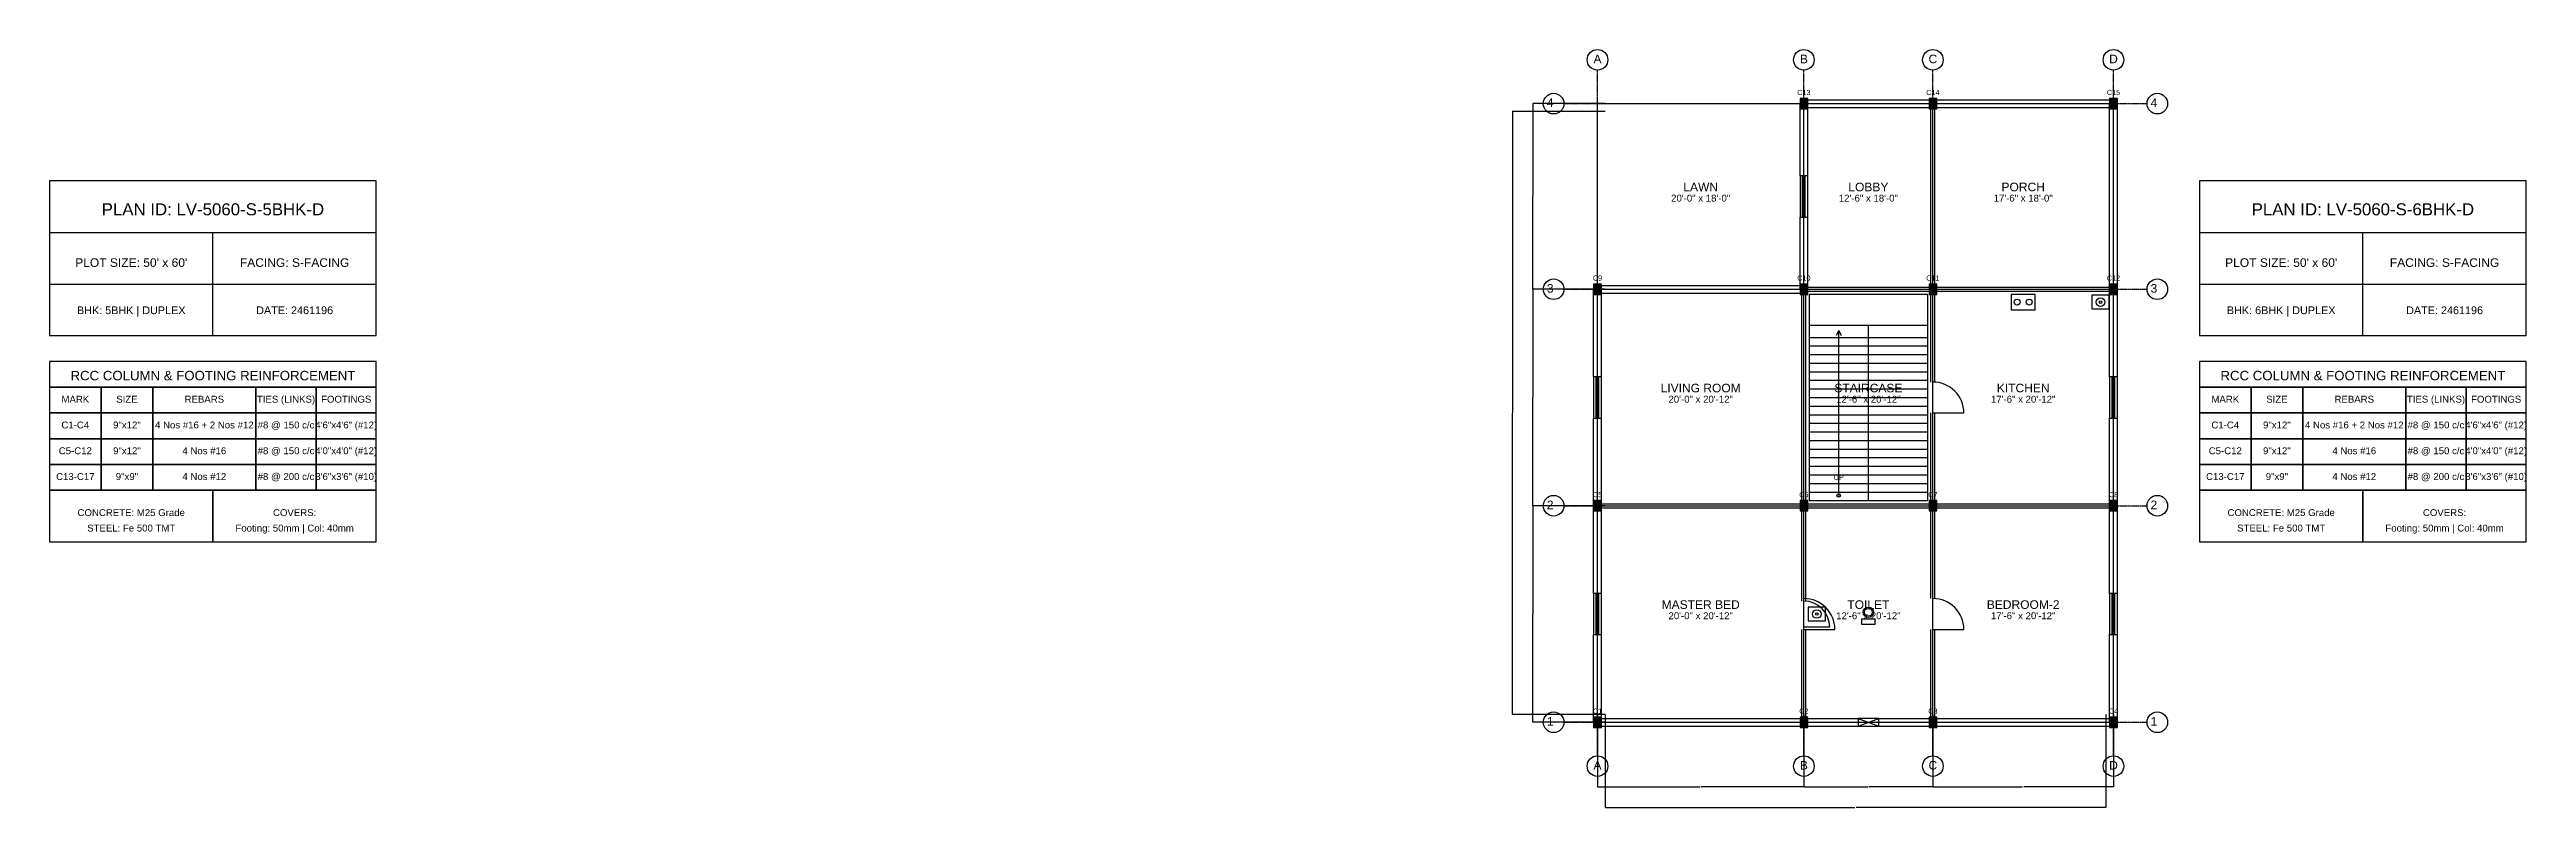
# Model space of a CAD drawing. Header units: inches. Extents: x -134 to 23580, y -99 to 23207.
# Drawn here: x 8200 to 11080, y 17401 to 18283 of the extents above; entities that cross this region are included whole.
import ezdxf
from ezdxf.enums import TextEntityAlignment as Align

# ---------------------------------------------------------------- set-up
doc = ezdxf.new("R2010")
doc.units = ezdxf.units.IN
doc.header["$MEASUREMENT"] = 0
doc.linetypes.add('CENTER', pattern=[2, 1.25, -0.25, 0.25, -0.25])
for name, color, linetype in [('A-COL-HATCH', 251, 'Continuous'), ('A-COLUMN', 1, 'Continuous'), ('A-DIM', 5, 'Continuous'), ('A-DOOR', 30, 'Continuous'), ('A-FIXTURE', 8, 'Continuous'), ('A-STAIR', 6, 'Continuous'), ('A-TEXT', 2, 'Continuous'), ('A-WALL-EXT', 7, 'Continuous'), ('A-WALL-INT', 9, 'Continuous'), ('A-WINDOW', 4, 'Continuous'), ('S-BEAM-FRAMING', 2, 'Continuous'), ('S-BUBBLE', 4, 'Continuous'), ('S-GRID-CENTER', 8, 'CENTER'), ('S-TABLE', 7, 'Continuous'), ('S-TEXT', 3, 'Continuous')]:
    doc.layers.add(name, color=color, linetype=linetype)
doc.styles.get("Standard").update_dxf_attribs({"font": 'arial.ttf'})
doc.dimstyles.get("Standard").update_dxf_attribs({"dimtxt": 0.18, "dimasz": 0.18, "dimexe": 0.18, "dimexo": 0.0625, "dimgap": 0.09, "dimtad": 0, "dimtih": 1, "dimtoh": 1, "dimdec": 4, "dimzin": 0, "dimdsep": 46, "dimtxsty": 'Standard', "dimcen": 0.09, "dimadec": 0, "dimazin": 0, "dimtfac": 1, "dimtdec": 4, "dimtofl": 0, "dimtmove": 0, "dimatfit": 3, "dimfxl": 1, "dimtolj": 1, "dimtzin": 0, "dimarcsym": 0})

# ---------------------------------------------------------------- blocks, each defined once
blk = doc.blocks.new('*D652')
at = {"layer": 'A-DIM', "color": 0, "lineweight": -2, "transparency": 16777216}
for p, q in [((10000, 17508.9), (10000, 17424.8)), ((10240, 17508.9), (10240, 17424.8)), ((10000.2, 17425), (10119.4, 17425)), ((10239.8, 17425), (10120.6, 17425))]:
    blk.add_line(p, q, dxfattribs=at)
at = {"layer": 'A-DIM', "color": 0, "transparency": 16777216}
for points in [[(10000.2, 17425), (10000.2, 17425), (10000, 17425)], [(10239.8, 17425), (10239.8, 17425), (10240, 17425)]]:
    blk.add_solid(points, dxfattribs=at)
at = {"layer": 'Defpoints', "color": 0, "transparency": 16777216}
for p in [(10000, 17509), (10240, 17509), (10240, 17425)]:
    blk.add_point(p, dxfattribs=at)
at = {"layer": 'A-DIM', "color": 0, "transparency": 16777216, "insert": (10120, 17425), "char_height": 0.18, "attachment_point": 5}
blk.add_mtext('\\A1;240.0000', dxfattribs=at)
blk = doc.blocks.new('*D653')
at = {"layer": 'A-DIM', "color": 0, "lineweight": -2, "transparency": 16777216}
for p, q in [((10240, 17508.9), (10240, 17424.8)), ((10390, 17508.9), (10390, 17424.8)), ((10240.2, 17425), (10314.4, 17425)), ((10389.8, 17425), (10315.6, 17425))]:
    blk.add_line(p, q, dxfattribs=at)
at = {"layer": 'A-DIM', "color": 0, "transparency": 16777216}
for points in [[(10240.2, 17425), (10240.2, 17425), (10240, 17425)], [(10389.8, 17425), (10389.8, 17425), (10390, 17425)]]:
    blk.add_solid(points, dxfattribs=at)
at = {"layer": 'Defpoints', "color": 0, "transparency": 16777216}
for p in [(10240, 17509), (10390, 17509), (10390, 17425)]:
    blk.add_point(p, dxfattribs=at)
at = {"layer": 'A-DIM', "color": 0, "transparency": 16777216, "insert": (10315, 17425), "char_height": 0.18, "attachment_point": 5}
blk.add_mtext('\\A1;150.0000', dxfattribs=at)
blk = doc.blocks.new('*D654')
at = {"layer": 'A-DIM', "color": 0, "lineweight": -2, "transparency": 16777216}
for p, q in [((10390, 17508.9), (10390, 17424.8)), ((10600, 17508.9), (10600, 17424.8)), ((10390.2, 17425), (10494.4, 17425)), ((10599.8, 17425), (10495.6, 17425))]:
    blk.add_line(p, q, dxfattribs=at)
at = {"layer": 'A-DIM', "color": 0, "transparency": 16777216}
for points in [[(10390.2, 17425), (10390.2, 17425), (10390, 17425)], [(10599.8, 17425), (10599.8, 17425), (10600, 17425)]]:
    blk.add_solid(points, dxfattribs=at)
at = {"layer": 'Defpoints', "color": 0, "transparency": 16777216}
for p in [(10390, 17509), (10600, 17509), (10600, 17425)]:
    blk.add_point(p, dxfattribs=at)
at = {"layer": 'A-DIM', "color": 0, "transparency": 16777216, "insert": (10495, 17425), "char_height": 0.18, "attachment_point": 5}
blk.add_mtext('\\A1;210.0000', dxfattribs=at)
blk = doc.blocks.new('*D655')
at = {"layer": 'A-DIM', "color": 0, "lineweight": -2, "transparency": 16777216}
for p, q in [((10009, 17508.9), (10009, 17400.8)), ((10591, 17508.9), (10591, 17400.8)), ((10009.2, 17401), (10299.4, 17401)), ((10590.8, 17401), (10300.6, 17401))]:
    blk.add_line(p, q, dxfattribs=at)
at = {"layer": 'A-DIM', "color": 0, "transparency": 16777216}
for points in [[(10009.2, 17401), (10009.2, 17401), (10009, 17401)], [(10590.8, 17401), (10590.8, 17401), (10591, 17401)]]:
    blk.add_solid(points, dxfattribs=at)
at = {"layer": 'Defpoints', "color": 0, "transparency": 16777216}
for p in [(10009, 17509), (10591, 17509), (10591, 17401)]:
    blk.add_point(p, dxfattribs=at)
at = {"layer": 'A-DIM', "color": 0, "transparency": 16777216, "insert": (10300, 17401), "char_height": 0.18, "attachment_point": 5}
blk.add_mtext('\\A1;582.0000', dxfattribs=at)
blk = doc.blocks.new('*D656')
at = {"layer": 'A-DIM', "color": 0, "lineweight": -2, "transparency": 16777216}
for p, q in [((10008.9, 17752), (9924.8, 17752)), ((9925, 17751.8), (9925, 17626.2)), ((9925, 17500.2), (9925, 17625.8)), ((10008.9, 17500), (9924.8, 17500))]:
    blk.add_line(p, q, dxfattribs=at)
at = {"layer": 'A-DIM', "color": 0, "transparency": 16777216}
for points in [[(9925, 17751.8), (9925, 17751.8), (9925, 17752)], [(9925, 17500.2), (9925, 17500.2), (9925, 17500)]]:
    blk.add_solid(points, dxfattribs=at)
at = {"layer": 'Defpoints', "color": 0, "transparency": 16777216}
for p in [(9925, 17752), (10009, 17752), (10009, 17500)]:
    blk.add_point(p, dxfattribs=at)
at = {"layer": 'A-DIM', "color": 0, "transparency": 16777216, "insert": (9925, 17626), "char_height": 0.18, "attachment_point": 5}
blk.add_mtext('\\A1;252.0000', dxfattribs=at)
blk = doc.blocks.new('*D657')
at = {"layer": 'A-DIM', "color": 0, "lineweight": -2, "transparency": 16777216}
for p, q in [((10008.9, 18004), (9924.8, 18004)), ((9925, 18003.8), (9925, 17878.2)), ((9925, 17752.2), (9925, 17877.8)), ((10008.9, 17752), (9924.8, 17752))]:
    blk.add_line(p, q, dxfattribs=at)
at = {"layer": 'A-DIM', "color": 0, "transparency": 16777216}
for points in [[(9925, 18003.8), (9925, 18003.8), (9925, 18004)], [(9925, 17752.2), (9925, 17752.2), (9925, 17752)]]:
    blk.add_solid(points, dxfattribs=at)
at = {"layer": 'Defpoints', "color": 0, "transparency": 16777216}
for p in [(9925, 18004), (10009, 18004), (10009, 17752)]:
    blk.add_point(p, dxfattribs=at)
at = {"layer": 'A-DIM', "color": 0, "transparency": 16777216, "insert": (9925, 17878), "char_height": 0.18, "attachment_point": 5}
blk.add_mtext('\\A1;252.0000', dxfattribs=at)
blk = doc.blocks.new('*D658')
at = {"layer": 'A-DIM', "color": 0, "lineweight": -2, "transparency": 16777216}
for p, q in [((10008.9, 18220), (9924.8, 18220)), ((9925, 18219.8), (9925, 18112.2)), ((9925, 18004.2), (9925, 18111.8)), ((10008.9, 18004), (9924.8, 18004))]:
    blk.add_line(p, q, dxfattribs=at)
at = {"layer": 'A-DIM', "color": 0, "transparency": 16777216}
for points in [[(9925, 18219.8), (9925, 18219.8), (9925, 18220)], [(9925, 18004.2), (9925, 18004.2), (9925, 18004)]]:
    blk.add_solid(points, dxfattribs=at)
at = {"layer": 'Defpoints', "color": 0, "transparency": 16777216}
for p in [(9925, 18220), (10009, 18220), (10009, 18004)]:
    blk.add_point(p, dxfattribs=at)
at = {"layer": 'A-DIM', "color": 0, "transparency": 16777216, "insert": (9925, 18112), "char_height": 0.18, "attachment_point": 5}
blk.add_mtext('\\A1;216.0000', dxfattribs=at)
blk = doc.blocks.new('*D659')
at = {"layer": 'A-DIM', "color": 0, "lineweight": -2, "transparency": 16777216}
for p, q in [((10008.9, 18211), (9900.8, 18211)), ((9901, 18210.8), (9901, 17860.2)), ((9901, 17509.2), (9901, 17859.8)), ((10008.9, 17509), (9900.8, 17509))]:
    blk.add_line(p, q, dxfattribs=at)
at = {"layer": 'A-DIM', "color": 0, "transparency": 16777216}
for points in [[(9901, 18210.8), (9901, 18210.8), (9901, 18211)], [(9901, 17509.2), (9901, 17509.2), (9901, 17509)]]:
    blk.add_solid(points, dxfattribs=at)
at = {"layer": 'Defpoints', "color": 0, "transparency": 16777216}
for p in [(9901, 18211), (10009, 18211), (10009, 17509)]:
    blk.add_point(p, dxfattribs=at)
at = {"layer": 'A-DIM', "color": 0, "transparency": 16777216, "insert": (9901, 17860), "char_height": 0.18, "attachment_point": 5}
blk.add_mtext('\\A1;702.0000', dxfattribs=at)

msp = doc.modelspace()

# ---------------------------------------------------------------- linework, layer by layer
at = {"layer": 'A-COL-HATCH'}
for points in [[(10235.5, 18214), (10244.5, 18214), (10235.5, 18226), (10244.5, 18226)], [(10385.5, 18214), (10394.5, 18214), (10385.5, 18226), (10394.5, 18226)], [(10595.5, 18214), (10604.5, 18214), (10595.5, 18226), (10604.5, 18226)], [(9995.5, 17998), (10004.5, 17998), (9995.5, 18010), (10004.5, 18010)], [(10235.5, 17998), (10244.5, 17998), (10235.5, 18010), (10244.5, 18010)], [(10385.5, 17998), (10394.5, 17998), (10385.5, 18010), (10394.5, 18010)], [(10595.5, 17998), (10604.5, 17998), (10595.5, 18010), (10604.5, 18010)], [(9995.5, 17746), (10004.5, 17746), (9995.5, 17758), (10004.5, 17758)], [(10235.5, 17746), (10244.5, 17746), (10235.5, 17758), (10244.5, 17758)], [(10385.5, 17746), (10394.5, 17746), (10385.5, 17758), (10394.5, 17758)], [(10595.5, 17746), (10604.5, 17746), (10595.5, 17758), (10604.5, 17758)], [(9995.5, 17494), (10004.5, 17494), (9995.5, 17506), (10004.5, 17506)], [(10235.5, 17494), (10244.5, 17494), (10235.5, 17506), (10244.5, 17506)], [(10385.5, 17494), (10394.5, 17494), (10385.5, 17506), (10394.5, 17506)], [(10595.5, 17494), (10604.5, 17494), (10595.5, 17506), (10604.5, 17506)]]:
    msp.add_solid(points, dxfattribs=at)
at = {"layer": 'A-COLUMN'}
for points in [[(10235.5, 18214), (10244.5, 18214), (10244.5, 18226), (10235.5, 18226)], [(10385.5, 18214), (10394.5, 18214), (10394.5, 18226), (10385.5, 18226)], [(10595.5, 18214), (10604.5, 18214), (10604.5, 18226), (10595.5, 18226)], [(9995.5, 17998), (10004.5, 17998), (10004.5, 18010), (9995.5, 18010)], [(10235.5, 17998), (10244.5, 17998), (10244.5, 18010), (10235.5, 18010)], [(10385.5, 17998), (10394.5, 17998), (10394.5, 18010), (10385.5, 18010)], [(10595.5, 17998), (10604.5, 17998), (10604.5, 18010), (10595.5, 18010)], [(9995.5, 17746), (10004.5, 17746), (10004.5, 17758), (9995.5, 17758)], [(10235.5, 17746), (10244.5, 17746), (10244.5, 17758), (10235.5, 17758)], [(10385.5, 17746), (10394.5, 17746), (10394.5, 17758), (10385.5, 17758)], [(10595.5, 17746), (10604.5, 17746), (10604.5, 17758), (10595.5, 17758)], [(9995.5, 17494), (10004.5, 17494), (10004.5, 17506), (9995.5, 17506)], [(10235.5, 17494), (10244.5, 17494), (10244.5, 17506), (10235.5, 17506)], [(10385.5, 17494), (10394.5, 17494), (10394.5, 17506), (10385.5, 17506)], [(10595.5, 17494), (10604.5, 17494), (10604.5, 17506), (10595.5, 17506)]]:
    msp.add_lwpolyline(points, close=True, dxfattribs=at)
at = {"layer": 'A-DOOR'}
for p, q in [((10390, 17860), (10426, 17860)), ((10240, 17611), (10270, 17611)), ((10240, 17608), (10276, 17608)), ((10390, 17608), (10426, 17608))]:
    msp.add_line(p, q, dxfattribs=at)
for centre, radius in [((10390, 17860), 36), ((10240, 17608), 36), ((10240, 17611), 30), ((10390, 17608), 36)]:
    msp.add_arc(centre, radius, 0, 90, dxfattribs=at)
at = {"layer": 'A-FIXTURE'}
for points in [[(10481, 17980), (10509, 17980), (10509, 17998), (10481, 17998)], [(10575, 17981), (10595, 17981), (10595, 17997), (10575, 17997)], [(10245, 17618), (10265, 17618), (10265, 17634), (10245, 17634)], [(10307, 17614), (10323, 17614), (10323, 17620), (10307, 17620)]]:
    msp.add_lwpolyline(points, close=True, dxfattribs=at)
for centre, radius in [((10488, 17989), 3.5), ((10502, 17989), 3.5), ((10585, 17989), 5), ((10585, 17989), 1.5), ((10255, 17626), 5), ((10255, 17626), 1.5), ((10315, 17628), 6), ((10315, 17628), 4.5)]:
    msp.add_circle(centre, radius, dxfattribs=at)
at = {"layer": 'A-STAIR'}
for p, q in [((10246, 17962), (10384, 17962)), ((10246, 17948), (10315, 17948)), ((10280.5, 17956), (10277.5, 17950)), ((10280.5, 17764), (10280.5, 17956)), ((10280.5, 17956), (10283.5, 17950)), ((10315, 17758), (10315, 17962)), ((10315, 17948), (10384, 17948)), ((10246, 17938), (10315, 17938)), ((10246, 17928), (10315, 17928)), ((10246, 17918), (10315, 17918)), ((10315, 17938), (10384, 17938)), ((10315, 17928), (10384, 17928)), ((10315, 17918), (10384, 17918)), ((10246, 17908), (10315, 17908)), ((10246, 17898), (10315, 17898)), ((10246, 17888), (10315, 17888)), ((10315, 17908), (10384, 17908)), ((10315, 17898), (10384, 17898)), ((10315, 17888), (10384, 17888)), ((10246, 17878), (10315, 17878)), ((10246, 17868), (10315, 17868)), ((10246, 17858), (10315, 17858)), ((10315, 17878), (10384, 17878)), ((10315, 17868), (10384, 17868)), ((10315, 17858), (10384, 17858)), ((10246, 17848), (10315, 17848)), ((10246, 17838), (10315, 17838)), ((10315, 17848), (10384, 17848)), ((10315, 17838), (10384, 17838)), ((10246, 17828), (10315, 17828)), ((10246, 17818), (10315, 17818)), ((10246, 17808), (10315, 17808)), ((10315, 17828), (10384, 17828)), ((10315, 17818), (10384, 17818)), ((10315, 17808), (10384, 17808)), ((10246, 17798), (10315, 17798)), ((10246, 17788), (10315, 17788)), ((10246, 17778), (10315, 17778)), ((10315, 17798), (10384, 17798)), ((10315, 17788), (10384, 17788)), ((10315, 17778), (10384, 17778)), ((10246, 17768), (10315, 17768)), ((10315, 17768), (10384, 17768))]:
    msp.add_line(p, q, dxfattribs=at)
msp.add_lwpolyline([(10246, 17758), (10384, 17758), (10384, 17998), (10246, 17998)], close=True, dxfattribs=at)
msp.add_circle((10280.5, 17764), 2, dxfattribs=at)
at = {"layer": 'A-WALL-EXT'}
for p, q in [((10235.5, 18136), (10235.5, 18220)), ((10240, 18224.5), (10390, 18224.5)), ((10240, 18215.5), (10390, 18215.5)), ((10244.5, 18136), (10244.5, 18220)), ((10390, 18224.5), (10600, 18224.5)), ((10390, 18215.5), (10600, 18215.5)), ((10595.5, 18004), (10595.5, 18220)), ((10604.5, 18004), (10604.5, 18220)), ((10235.5, 18004), (10235.5, 18088)), ((10244.5, 18004), (10244.5, 18088)), ((8200, 18070), (8580, 18070)), ((8390, 17950), (8390, 18070)), ((10700, 18070), (11080, 18070)), ((10890, 17950), (10890, 18070)), ((8200, 18010), (8580, 18010)), ((9995.5, 17902), (9995.5, 18004)), ((10000, 18008.5), (10240, 18008.5)), ((10004.5, 17902), (10004.5, 18004)), ((10595.5, 17902), (10595.5, 18004)), ((10604.5, 17902), (10604.5, 18004)), ((10700, 18010), (11080, 18010)), ((10000, 17999.5), (10240, 17999.5)), ((9995.5, 17752), (9995.5, 17854)), ((10004.5, 17752), (10004.5, 17854)), ((10595.5, 17752), (10595.5, 17854)), ((10604.5, 17752), (10604.5, 17854)), ((9995.5, 17650), (9995.5, 17752)), ((10004.5, 17650), (10004.5, 17752)), ((10595.5, 17650), (10595.5, 17752)), ((10604.5, 17650), (10604.5, 17752)), ((9995.5, 17500), (9995.5, 17602)), ((10004.5, 17500), (10004.5, 17602)), ((10595.5, 17500), (10595.5, 17602)), ((10604.5, 17500), (10604.5, 17602)), ((10000, 17504.5), (10240, 17504.5)), ((10000, 17495.5), (10240, 17495.5)), ((10240, 17504.5), (10303, 17504.5)), ((10240, 17495.5), (10303, 17495.5)), ((10327, 17504.5), (10390, 17504.5)), ((10327, 17495.5), (10390, 17495.5)), ((10390, 17504.5), (10600, 17504.5)), ((10390, 17495.5), (10600, 17495.5))]:
    msp.add_line(p, q, dxfattribs=at)
for points in [[(8200, 17950), (8580, 17950), (8580, 18130), (8200, 18130)], [(10700, 17950), (11080, 17950), (11080, 18130), (10700, 18130)]]:
    msp.add_lwpolyline(points, close=True, dxfattribs=at)
at = {"layer": 'A-WALL-INT'}
for p, q in [((10387.75, 18004), (10387.75, 18220)), ((10392.25, 18004), (10392.25, 18220)), ((10237.75, 17752), (10237.75, 18004)), ((10240, 18006.25), (10390, 18006.25)), ((10240, 18001.75), (10390, 18001.75)), ((10242.25, 17752), (10242.25, 18004)), ((10387.75, 17896), (10387.75, 18004)), ((10390, 18006.25), (10600, 18006.25)), ((10390, 18001.75), (10600, 18001.75)), ((10392.25, 17896), (10392.25, 18004)), ((10387.75, 17752), (10387.75, 17860)), ((10392.25, 17752), (10392.25, 17860)), ((10000, 17754.25), (10240, 17754.25)), ((10000, 17749.75), (10240, 17749.75)), ((10237.75, 17641), (10237.75, 17752)), ((10240, 17754.25), (10390, 17754.25)), ((10240, 17749.75), (10390, 17749.75)), ((10242.25, 17641), (10242.25, 17752)), ((10387.75, 17644), (10387.75, 17752)), ((10390, 17754.25), (10600, 17754.25)), ((10390, 17749.75), (10600, 17749.75)), ((10392.25, 17644), (10392.25, 17752)), ((10237.75, 17500), (10237.75, 17608)), ((10242.25, 17500), (10242.25, 17608)), ((10387.75, 17500), (10387.75, 17608)), ((10392.25, 17500), (10392.25, 17608))]:
    msp.add_line(p, q, dxfattribs=at)
at = {"layer": 'A-WINDOW'}
for p, q in [((10238.5, 18088), (10238.5, 18136)), ((10241.5, 18088), (10241.5, 18136)), ((9998.5, 17854), (9998.5, 17902)), ((10001.5, 17854), (10001.5, 17902)), ((10598.5, 17854), (10598.5, 17902)), ((10601.5, 17854), (10601.5, 17902)), ((9998.5, 17602), (9998.5, 17650)), ((10001.5, 17602), (10001.5, 17650)), ((10598.5, 17602), (10598.5, 17650)), ((10601.5, 17602), (10601.5, 17650)), ((10303, 17495.5), (10327, 17504.5)), ((10303, 17504.5), (10327, 17495.5))]:
    msp.add_line(p, q, dxfattribs=at)
for points in [[(10235.5, 18088), (10244.5, 18088), (10244.5, 18136), (10235.5, 18136)], [(9995.5, 17854), (10004.5, 17854), (10004.5, 17902), (9995.5, 17902)], [(10595.5, 17854), (10604.5, 17854), (10604.5, 17902), (10595.5, 17902)], [(9995.5, 17602), (10004.5, 17602), (10004.5, 17650), (9995.5, 17650)], [(10595.5, 17602), (10604.5, 17602), (10604.5, 17650), (10595.5, 17650)], [(10303, 17495.5), (10327, 17495.5), (10327, 17504.5), (10303, 17504.5)]]:
    msp.add_lwpolyline(points, close=True, dxfattribs=at)
at = {"layer": 'S-BEAM-FRAMING'}
for p, q in [((10000, 17500), (10000, 18220)), ((10000, 18220), (10600, 18220)), ((10240, 17500), (10240, 18220)), ((10390, 17500), (10390, 18220)), ((10600, 17500), (10600, 18220)), ((10000, 18004), (10600, 18004)), ((10000, 17752), (10600, 17752)), ((10000, 17500), (10600, 17500))]:
    msp.add_line(p, q, dxfattribs=at)
at = {"layer": 'S-BUBBLE'}
for centre in [(10000, 18271), (10240, 18271), (10390, 18271), (10600, 18271), (9949, 18220), (10651, 18220), (9949, 18004), (10651, 18004), (9949, 17752), (10651, 17752), (9949, 17500), (10651, 17500), (10000, 17449), (10240, 17449), (10390, 17449), (10600, 17449)]:
    msp.add_circle(centre, 12, dxfattribs=at)
at = {"layer": 'S-GRID-CENTER'}
for p, q in [((10000, 17461), (10000, 18259)), ((10240, 17461), (10240, 18259)), ((10390, 17461), (10390, 18259)), ((10600, 17461), (10600, 18259)), ((9961, 18220), (10639, 18220)), ((9961, 18004), (10639, 18004)), ((9961, 17752), (10639, 17752)), ((9961, 17500), (10639, 17500))]:
    msp.add_line(p, q, dxfattribs=at)
at = {"layer": 'S-TABLE'}
for points in [[(8200, 17890), (8580, 17890), (8580, 17920), (8200, 17920)], [(10700, 17890), (11080, 17890), (11080, 17920), (10700, 17920)], [(8200, 17860), (8260, 17860), (8260, 17890), (8200, 17890)], [(8260, 17860), (8320, 17860), (8320, 17890), (8260, 17890)], [(8320, 17860), (8440, 17860), (8440, 17890), (8320, 17890)], [(8440, 17860), (8510, 17860), (8510, 17890), (8440, 17890)], [(8510, 17860), (8580, 17860), (8580, 17890), (8510, 17890)], [(10700, 17860), (10760, 17860), (10760, 17890), (10700, 17890)], [(10760, 17860), (10820, 17860), (10820, 17890), (10760, 17890)], [(10820, 17860), (10940, 17860), (10940, 17890), (10820, 17890)], [(10940, 17860), (11010, 17860), (11010, 17890), (10940, 17890)], [(11010, 17860), (11080, 17860), (11080, 17890), (11010, 17890)], [(8200, 17830), (8260, 17830), (8260, 17860), (8200, 17860)], [(8260, 17830), (8320, 17830), (8320, 17860), (8260, 17860)], [(8320, 17830), (8440, 17830), (8440, 17860), (8320, 17860)], [(8440, 17830), (8510, 17830), (8510, 17860), (8440, 17860)], [(8510, 17830), (8580, 17830), (8580, 17860), (8510, 17860)], [(10700, 17830), (10760, 17830), (10760, 17860), (10700, 17860)], [(10760, 17830), (10820, 17830), (10820, 17860), (10760, 17860)], [(10820, 17830), (10940, 17830), (10940, 17860), (10820, 17860)], [(10940, 17830), (11010, 17830), (11010, 17860), (10940, 17860)], [(11010, 17830), (11080, 17830), (11080, 17860), (11010, 17860)], [(8200, 17800), (8260, 17800), (8260, 17830), (8200, 17830)], [(8260, 17800), (8320, 17800), (8320, 17830), (8260, 17830)], [(8320, 17800), (8440, 17800), (8440, 17830), (8320, 17830)], [(8440, 17800), (8510, 17800), (8510, 17830), (8440, 17830)], [(8510, 17800), (8580, 17800), (8580, 17830), (8510, 17830)], [(10700, 17800), (10760, 17800), (10760, 17830), (10700, 17830)], [(10760, 17800), (10820, 17800), (10820, 17830), (10760, 17830)], [(10820, 17800), (10940, 17800), (10940, 17830), (10820, 17830)], [(10940, 17800), (11010, 17800), (11010, 17830), (10940, 17830)], [(11010, 17800), (11080, 17800), (11080, 17830), (11010, 17830)], [(8200, 17770), (8260, 17770), (8260, 17800), (8200, 17800)], [(8260, 17770), (8320, 17770), (8320, 17800), (8260, 17800)], [(8320, 17770), (8440, 17770), (8440, 17800), (8320, 17800)], [(8440, 17770), (8510, 17770), (8510, 17800), (8440, 17800)], [(8510, 17770), (8580, 17770), (8580, 17800), (8510, 17800)], [(10700, 17770), (10760, 17770), (10760, 17800), (10700, 17800)], [(10760, 17770), (10820, 17770), (10820, 17800), (10760, 17800)], [(10820, 17770), (10940, 17770), (10940, 17800), (10820, 17800)], [(10940, 17770), (11010, 17770), (11010, 17800), (10940, 17800)], [(11010, 17770), (11080, 17770), (11080, 17800), (11010, 17800)], [(8200, 17710), (8390, 17710), (8390, 17770), (8200, 17770)], [(8390, 17710), (8580, 17710), (8580, 17770), (8390, 17770)], [(10700, 17710), (10890, 17710), (10890, 17770), (10700, 17770)], [(10890, 17710), (11080, 17710), (11080, 17770), (10890, 17770)]]:
    msp.add_lwpolyline(points, close=True, dxfattribs=at)

# ---------------------------------------------------------------- texts
at = {"layer": 'A-TEXT'}
for s, height, p in [('C13', 6, (10240, 18230)), ('C14', 6, (10390, 18230)), ('C15', 6, (10600, 18230)), ('LAWN', 10, (10120, 18118)), ('LOBBY', 10, (10315, 18118)), ('PORCH', 10, (10495, 18118)), ('PLAN ID: LV-5060-S-5BHK-D', 14, (8390, 18090)), ('20\'-0" x 18\'-0"', 8, (10120, 18106)), ('12\'-6" x 18\'-0"', 8, (10315, 18106)), ('17\'-6" x 18\'-0"', 8, (10495, 18106)), ('PLAN ID: LV-5060-S-6BHK-D', 14, (10890, 18090)), ("PLOT SIZE: 50' x 60'", 10, (8295, 18030)), ('FACING: S-FACING', 10, (8485, 18030)), ("PLOT SIZE: 50' x 60'", 10, (10795, 18030)), ('FACING: S-FACING', 10, (10985, 18030)), ('C9', 6, (10000, 18014)), ('C10', 6, (10240, 18014)), ('C11', 6, (10390, 18014)), ('C12', 6, (10600, 18014)), ('BHK: 5BHK | DUPLEX', 9, (8295, 17975)), ('DATE: 2461196', 9, (8485, 17975)), ('BHK: 6BHK | DUPLEX', 9, (10795, 17975)), ('DATE: 2461196', 9, (10985, 17975)), ('LIVING ROOM', 10, (10120, 17884)), ('STAIRCASE', 10, (10315, 17884)), ('KITCHEN', 10, (10495, 17884)), ('20\'-0" x 20\'-12"', 8, (10120, 17872)), ('12\'-6" x 20\'-12"', 8, (10315, 17872)), ('17\'-6" x 20\'-12"', 8, (10495, 17872)), ('UP', 6, (10280.5, 17782)), ('C5', 6, (10000, 17762)), ('C6', 6, (10240, 17762)), ('C7', 6, (10390, 17762)), ('C8', 6, (10600, 17762)), ('MASTER BED', 10, (10120, 17632)), ('20\'-0" x 20\'-12"', 8, (10120, 17620)), ('12\'-6" x 20\'-12"', 8, (10315, 17620)), ('TOILET', 10, (10315, 17632)), ('BEDROOM-2', 10, (10495, 17632)), ('17\'-6" x 20\'-12"', 8, (10495, 17620)), ('C1', 6, (10000, 17510)), ('C2', 6, (10240, 17510)), ('C3', 6, (10390, 17510)), ('C4', 6, (10600, 17510))]:
    msp.add_text(s, height=height, dxfattribs=at).set_placement(p, align=Align.CENTER)
at = {"layer": 'S-TEXT'}
for s, height, p in [('A', 10, (10000, 18267)), ('B', 10, (10240, 18267)), ('C', 10, (10390, 18267)), ('D', 10, (10600, 18267)), ('4', 10, (9945, 18216)), ('4', 10, (10647, 18216)), ('3', 10, (9945, 18000)), ('3', 10, (10647, 18000)), ('RCC COLUMN & FOOTING REINFORCEMENT', 11, (8390, 17898)), ('RCC COLUMN & FOOTING REINFORCEMENT', 11, (10890, 17898)), ('MARK', 8, (8230, 17872)), ('SIZE', 8, (8290, 17872)), ('REBARS', 8, (8380, 17872)), ('TIES (LINKS)', 8, (8475, 17872)), ('FOOTINGS', 8, (8545, 17872)), ('MARK', 8, (10730, 17872)), ('SIZE', 8, (10790, 17872)), ('REBARS', 8, (10880, 17872)), ('TIES (LINKS)', 8, (10975, 17872)), ('FOOTINGS', 8, (11045, 17872)), ('C1-C4', 8, (8230, 17842)), ('9"x12"', 8, (8290, 17842)), ('4 Nos #16 + 2 Nos #12', 8, (8380, 17842)), ('#8 @ 150 c/c', 8, (8475, 17842)), ('4\'6"x4\'6" (#12)', 8, (8545, 17842)), ('C1-C4', 8, (10730, 17842)), ('9"x12"', 8, (10790, 17842)), ('4 Nos #16 + 2 Nos #12', 8, (10880, 17842)), ('#8 @ 150 c/c', 8, (10975, 17842)), ('4\'6"x4\'6" (#12)', 8, (11045, 17842)), ('C5-C12', 8, (8230, 17812)), ('9"x12"', 8, (8290, 17812)), ('4 Nos #16', 8, (8380, 17812)), ('#8 @ 150 c/c', 8, (8475, 17812)), ('4\'0"x4\'0" (#12)', 8, (8545, 17812)), ('C5-C12', 8, (10730, 17812)), ('9"x12"', 8, (10790, 17812)), ('4 Nos #16', 8, (10880, 17812)), ('#8 @ 150 c/c', 8, (10975, 17812)), ('4\'0"x4\'0" (#12)', 8, (11045, 17812)), ('C13-C17', 8, (8230, 17782)), ('9"x9"', 8, (8290, 17782)), ('4 Nos #12', 8, (8380, 17782)), ('#8 @ 200 c/c', 8, (8475, 17782)), ('3\'6"x3\'6" (#10)', 8, (8545, 17782)), ('C13-C17', 8, (10730, 17782)), ('9"x9"', 8, (10790, 17782)), ('4 Nos #12', 8, (10880, 17782)), ('#8 @ 200 c/c', 8, (10975, 17782)), ('3\'6"x3\'6" (#10)', 8, (11045, 17782)), ('CONCRETE: M25 Grade', 8, (8295, 17740)), ('COVERS:', 8, (8485, 17740)), ('2', 10, (9945, 17748)), ('2', 10, (10647, 17748)), ('CONCRETE: M25 Grade', 8, (10795, 17740)), ('COVERS:', 8, (10985, 17740)), ('STEEL: Fe 500 TMT', 8, (8295, 17722)), ('Footing: 50mm | Col: 40mm', 8, (8485, 17722)), ('STEEL: Fe 500 TMT', 8, (10795, 17722)), ('Footing: 50mm | Col: 40mm', 8, (10985, 17722)), ('1', 10, (9945, 17496)), ('1', 10, (10647, 17496)), ('A', 10, (10000, 17445)), ('B', 10, (10240, 17445)), ('C', 10, (10390, 17445)), ('D', 10, (10600, 17445))]:
    msp.add_text(s, height=height, dxfattribs=at).set_placement(p, align=Align.CENTER)

# ---------------------------------------------------------------- dimensions: what is measured, and where the dimension line sits
at = {"layer": 'A-DIM'}
for base, p1, p2, picture, middle in [((9901, 18211), (10009, 17509), (10009, 18211), '*D659', (9901, 17860)), ((9925, 18220), (10009, 18004), (10009, 18220), '*D658', (9925, 18112)), ((9925, 18004), (10009, 17752), (10009, 18004), '*D657', (9925, 17878)), ((9925, 17752), (10009, 17500), (10009, 17752), '*D656', (9925, 17626))]:
    dim = msp.add_linear_dim(base=base, p1=p1, p2=p2, angle=90, dimstyle='Standard', dxfattribs=at)
    dim.commit()
    dim.dimension.update_dxf_attribs({"geometry": picture, "text_midpoint": middle})
for base, p1, p2, picture, middle in [((10240, 17425), (10000, 17509), (10240, 17509), '*D652', (10120, 17425)), ((10591, 17401), (10009, 17509), (10591, 17509), '*D655', (10300, 17401)), ((10390, 17425), (10240, 17509), (10390, 17509), '*D653', (10315, 17425)), ((10600, 17425), (10390, 17509), (10600, 17509), '*D654', (10495, 17425))]:
    dim = msp.add_linear_dim(base=base, p1=p1, p2=p2, dimstyle='Standard', dxfattribs=at)
    dim.commit()
    dim.dimension.update_dxf_attribs({"geometry": picture, "text_midpoint": middle})

doc.saveas('drawing.dxf')
